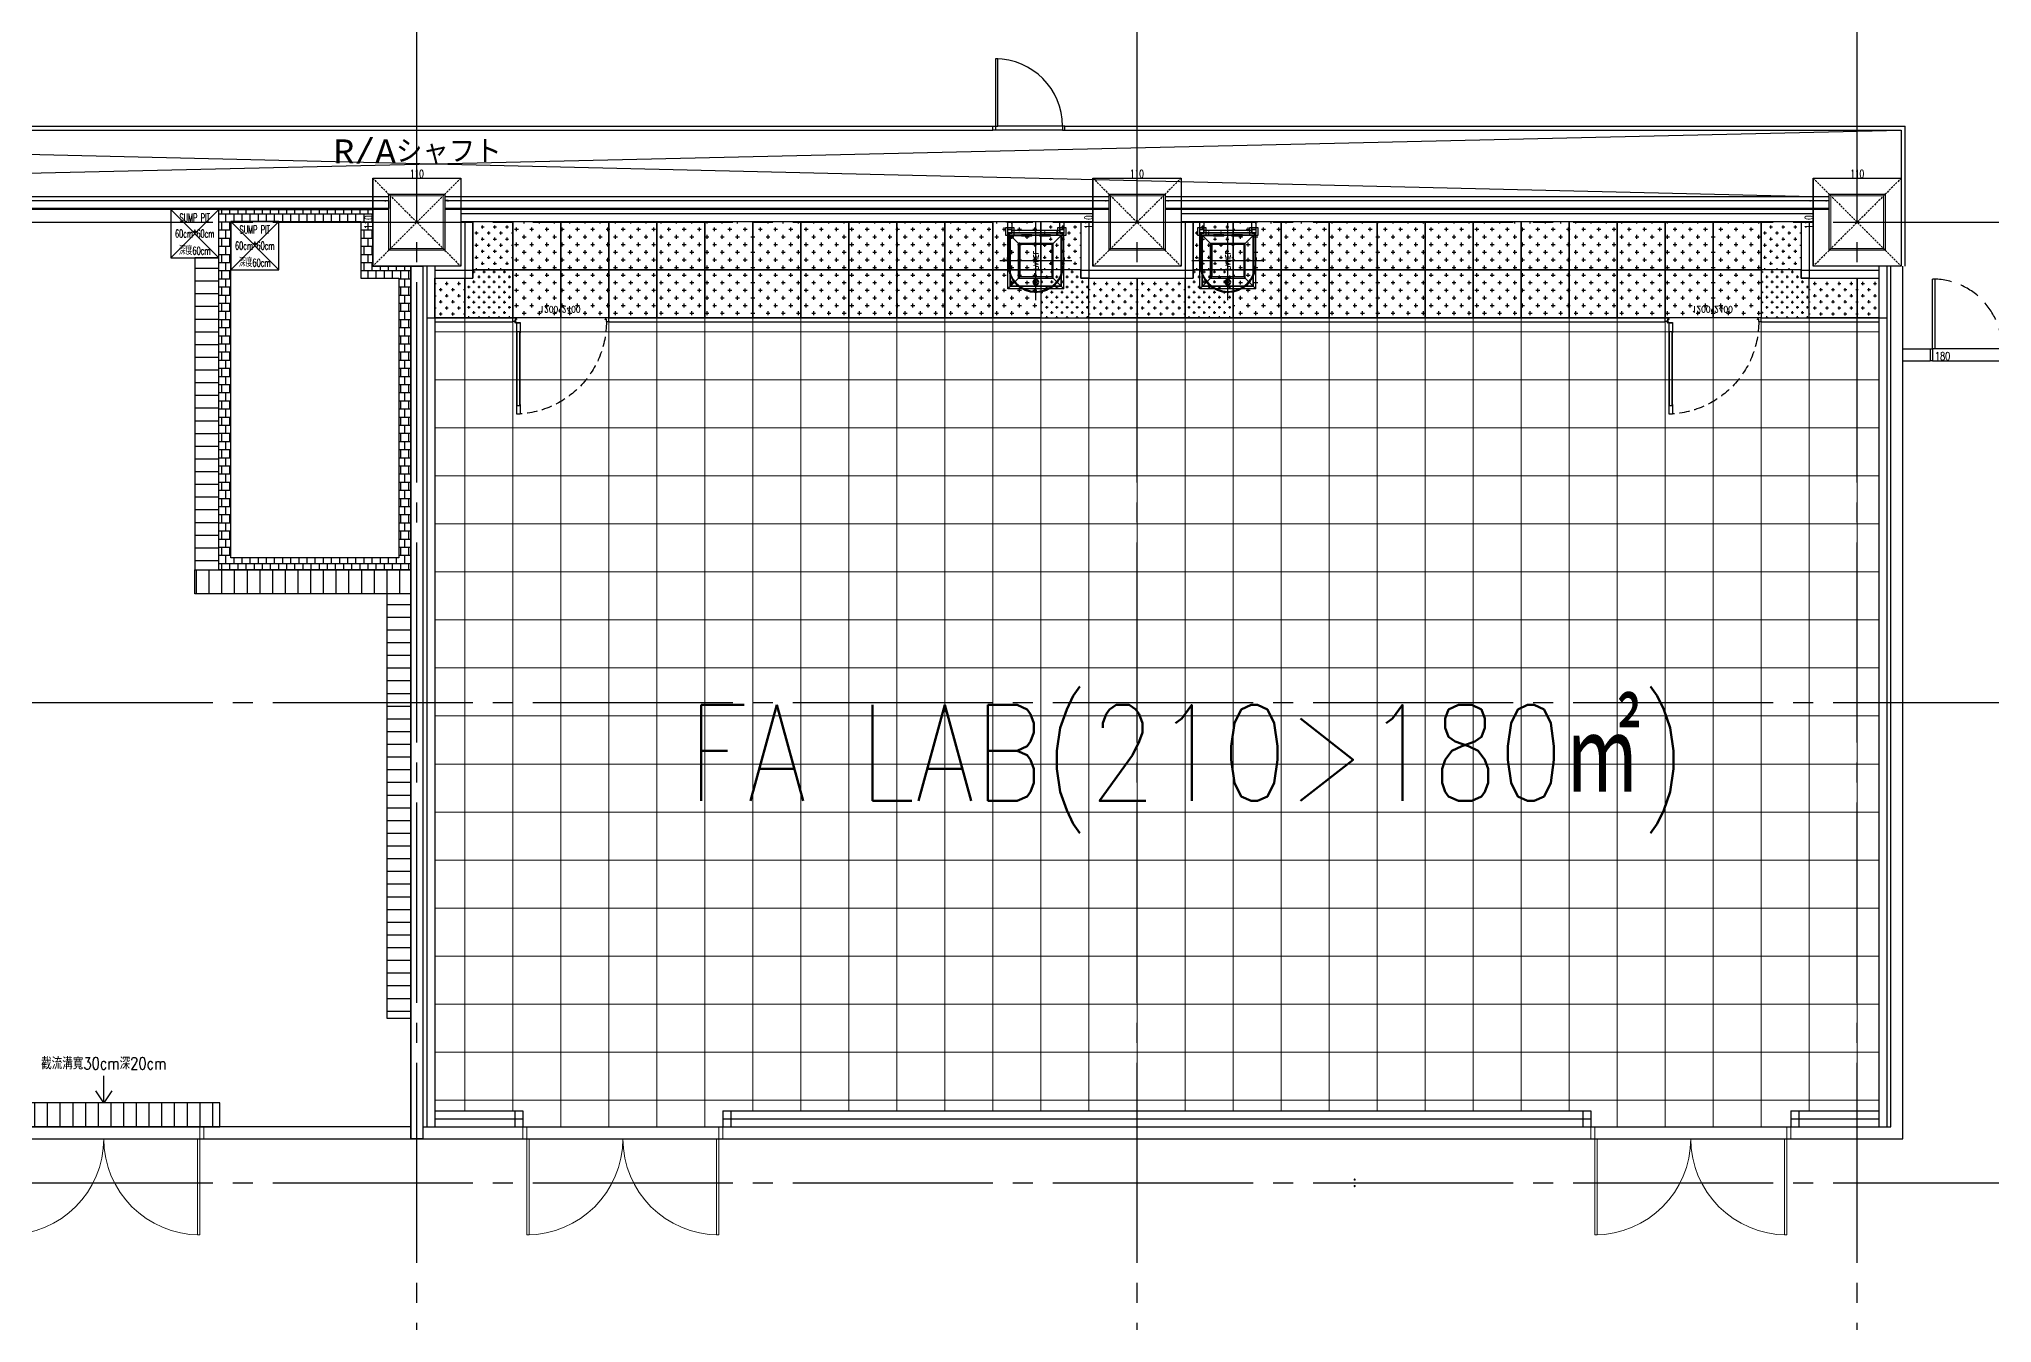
# Model space of a CAD drawing. Header units: millimetres. Extents: x -25195 to 195597, y 6477 to 112111.
# Drawn here: x 18488 to 20928, y 13775 to 15379 of the extents above; entities that cross this region are included whole.
import ezdxf
from ezdxf.enums import TextEntityAlignment as Align

# ---------------------------------------------------------------- set-up
doc = ezdxf.new("R2010")
doc.units = ezdxf.units.MM
doc.header["$LTSCALE"] = 100
for name, pattern in [('188K-SM-03-F1-L10-ARCH-PA-Y2257103$0$AP5A-SM-03-F20-ARCH-PA-Y2230801+Y2230803$0$ALL-PA-TXT-Y2221201$0$DASHED', [19.05, 12.7, -6.35]), ('188K-SM-03-F1-L10-ARCH-PA-Y2257103$0$DASHED', [19.05, 12.7, -6.35]), ('X-N-FAB-L10$0$CENTERK1', [0.983, 0.833, -0.05, 0.05, -0.05]), ('X-N-FAB-L10$0$COL-CEN-LIN', [3.25, 2.5, -0.25, 0.25, -0.25]), ('X-N-FAB-L10$0$HIDDEN', [0.375, 0.25, -0.125])]:
    doc.linetypes.add(name, pattern=pattern)
for name, color, linetype in [('0-XREF', 7, 'Continuous'), ('188K-SM-03-F1-L10-ARCH-PA-Y2257103$0$K-Door', 53, 'Continuous'), ('188K-SM-03-F1-L10-ARCH-PA-Y2257103$0$K-岩棉 2hr 5-單抗', 53, 'Continuous'), ('188K-SM-03-F1-L10-ARCH-PA-Y2257103$0$K-岩棉 2hr-非抗-5m', 53, 'Continuous'), ('188K-SM-03-F1-L10-ARCH-PA-Y2257103$0$K-爬梯', 53, 'Continuous'), ('188K-SM-03-F1-L10-ARCH-PA-Y2257103$0$K-維修門', 53, 'Continuous'), ('188K-SM-03-F1-L10-ARCH-PA-Y2257103$0$K-鋁-單抗-3m', 53, 'Continuous'), ('188K-SM-03-F1-L10-ARCH-RF-Y2257103$0$K-格柵-整', 30, 'Continuous'), ('X-N-FAB-L10$0$00-Dike', 8, 'Continuous'), ('X-N-FAB-L10$0$00-SUMP PIT', 8, 'Continuous'), ('X-N-FAB-L10$0$00-截流溝', 8, 'Continuous'), ('X-N-FAB-L10$0$00-門', 8, 'Continuous'), ('X-N-FAB-L10$0$08', 8, 'Continuous'), ('X-N-FAB-L10$0$200K新增範圍', 8, 'Continuous'), ('X-N-FAB-L10$0$A-WALL-IN', 8, 'Continuous'), ('X-N-FAB-L10$0$BEAM', 8, 'Continuous'), ('X-N-FAB-L10$0$BLOCK', 8, 'Continuous'), ('X-N-FAB-L10$0$CCL', 8, 'X-N-FAB-L10$0$COL-CEN-LIN'), ('X-N-FAB-L10$0$COL', 8, 'Continuous'), ('X-N-FAB-L10$0$COL-S', 8, 'Continuous'), ('X-N-FAB-L10$0$DOOR', 8, 'Continuous'), ('X-N-FAB-L10$0$DOORSILL', 8, 'Continuous'), ('X-N-FAB-L10$0$TXT-C', 8, 'Continuous'), ('X-N-FAB-L10$0$TXT-CODE', 8, 'Continuous'), ('X-N-FAB-L10$0$WALL-P', 8, 'Continuous')]:
    doc.layers.add(name, color=color, linetype=linetype)
for name, color, linetype, lineweight in [('188K-SM-03-F1-L10-ARCH-RF-Y2257103$0$K-RF-0.55', 191, 'Continuous', 9), ('X-N-FAB-L10$0$$Y_GADAI', 8, 'X-N-FAB-L10$0$CENTERK1', 0), ('X-N-FAB-L10$0$ARC', 8, 'Continuous', 0)]:
    doc.layers.add(name, color=color, linetype=linetype, lineweight=lineweight)
doc.styles.add('188K-SM-03-F1-L10-ARCH-PA-Y2257103$0$AP5A-SM-03-F20-ARCH-PA-Y2230801+Y2230803$0$ALL-PA-TXT-Y2221201$0$Standard', font='txt.shx', dxfattribs={"bigfont": 'chineset.shx'})
doc.styles.add('188K-SM-03-F1-L10-ARCH-PA-Y2257103$0$simplex', font='simplex.shx', dxfattribs={"width": 0.8, "bigfont": 'chineset.shx'})
doc.styles.add('X-N-FAB-L10$0$ATS', font='monotxt.shx', dxfattribs={"bigfont": 'BIGFONT.shx'})
doc.styles.add('X-N-FAB-L10$0$CHINA', font='simplex.shx', dxfattribs={"width": 0.75, "bigfont": 'chineset.shx'})
doc.styles.add('X-N-FAB-L10$0$DIM', font='simplex.shx', dxfattribs={"width": 0.67, "bigfont": 'chineset.shx'})
doc.styles.add('X-N-FAB-L10$0$STANDARD', font='SIMPLEX', dxfattribs={"bigfont": 'BIGFONT'})
doc.dimstyles.new('X-N-FAB-L10$0$JJP_005_defpoint', dxfattribs={"dimtxt": 20, "dimasz": 0.5, "dimexe": 0.5, "dimexo": 0.5, "dimgap": 0.5, "dimtad": 1, "dimdsep": 46, "dimtxsty": 'X-N-FAB-L10$0$DIM', "dimblk": 'X-N-FAB-L10$0$_None', "dimcen": 10, "dimclrd": 256, "dimclre": 256, "dimclrt": 256, "dimadec": 0, "dimazin": 0, "dimtfac": 1, "dimtix": 1, "dimtmove": 2, "dimatfit": 3, "dimldrblk": 'X-N-FAB-L10$0$_None', "dimfxl": 0.5, "dimtolj": 1, "dimtzin": 0, "dimarcsym": 0})
pattern_1 = [(0, (19631.34, 14916.687), (6.35, 6.35), [3.175, -9.525]), (90, (19632.9277, 14915.1), (-6.35, 6.35), [3.175, -9.525])]

# ---------------------------------------------------------------- blocks, each defined once
blk = doc.blocks.new('*D89')
at = {"layer": 'DefPoints', "lineweight": -2, "transparency": 16777216}
blk.add_line((0, 0), (110, 0), dxfattribs=at)
at = {"layer": 'DefPoints', "color": 0, "transparency": 16777216}
for p in [(0, 0), (110, 0), (110, 0)]:
    blk.add_point(p, dxfattribs=at)
at = {"layer": 'DefPoints', "transparency": 16777216, "insert": (55, 5.5), "char_height": 10, "attachment_point": 5, "style": 'X-N-FAB-L10$0$DIM'}
blk.add_mtext('\\A1;110', dxfattribs=at)
blk = doc.blocks.new('X-N-FAB-L10$0$_None')
blk = doc.blocks.new('*D90')
at = {"layer": 'DefPoints', "lineweight": -2, "transparency": 16777216}
blk.add_line((0, 0), (0, -110), dxfattribs=at)
at = {"layer": 'DefPoints', "color": 0, "transparency": 16777216}
for p in [(0, 0), (0, -110), (0, -110)]:
    blk.add_point(p, dxfattribs=at)
at = {"layer": 'DefPoints', "transparency": 16777216, "insert": (-5.5, -55), "char_height": 10, "attachment_point": 5, "rotation": 90, "style": 'X-N-FAB-L10$0$DIM'}
blk.add_mtext('\\A1;110', dxfattribs=at)
blk = doc.blocks.new('X-N-FAB-L10$0$A$C5b9bb6f0')
at = {"layer": 'X-N-FAB-L10$0$$Y_GADAI'}
for centre in [(22801.1, 5118), (22801.1, 5110)]:
    blk.add_circle(centre, 0.8, dxfattribs=at)
at = {"layer": 'X-N-FAB-L10$0$08'}
for p, q in [((19874.1, 6434), (22349.1, 6434)), ((19874.1, 6429), (23374.1, 6346)), ((19874.1, 6346), (23484.1, 6429)), ((19874.1, 6429), (22349.1, 6429)), ((22439.1, 6434), (23489.1, 6434)), ((22439.1, 6429), (23484.1, 6429)), ((23484.1, 6429), (23484.1, 6369)), ((23489.1, 6259), (23489.1, 6434))]:
    blk.add_line(p, q, dxfattribs=at)
for points in [[(22352.1, 6434), (22355.1, 6434), (22355.1, 6518), (22352.1, 6518)], [(22352.1, 6429), (22349.1, 6429), (22349.1, 6434), (22352.1, 6434)], [(22439.1, 6434), (22436.1, 6434), (22436.1, 6429), (22439.1, 6429)]]:
    blk.add_lwpolyline(points, close=True, dxfattribs=at)
for points in [[(22436.1, 6429), (22352.1, 6429)], [(22436.1, 6434), (22355.1, 6434)]]:
    blk.add_lwpolyline(points, dxfattribs=at)
blk.add_arc((22352.1, 6434), 84, 0, 90, dxfattribs=at)
at = {"layer": 'X-N-FAB-L10$0$ARC'}
for points in [[(21574.1, 6259), (21684.1, 6259), (21684.1, 6369), (21574.1, 6369)], [(21594.1, 6279), (21594.1, 6349), (21664.1, 6349), (21664.1, 6279)], [(21596.1, 6281), (21596.1, 6347), (21662.1, 6347), (21662.1, 6281)], [(22474.1, 6259), (22584.1, 6259), (22584.1, 6369), (22474.1, 6369)], [(22494.1, 6279), (22494.1, 6349), (22564.1, 6349), (22564.1, 6279)], [(22496.1, 6281), (22496.1, 6347), (22562.1, 6347), (22562.1, 6281)], [(23374.1, 6259), (23484.1, 6259), (23484.1, 6369), (23374.1, 6369)], [(23394.1, 6279), (23394.1, 6349), (23464.1, 6349), (23464.1, 6279)], [(23396.1, 6281), (23396.1, 6347), (23462.1, 6347), (23462.1, 6281)]]:
    blk.add_lwpolyline(points, close=True, dxfattribs=at)
for points in [[(22490.1, 6340), (22490.1, 6341), (22494.1, 6341), (22494.1, 6331), (22490.1, 6331), (22490.1, 6332)], [(22568.1, 6340), (22568.1, 6341), (22564.1, 6341), (22564.1, 6331), (22568.1, 6331), (22568.1, 6332)], [(23370.1, 6340), (23370.1, 6341), (23374.1, 6341), (23374.1, 6331), (23370.1, 6331), (23370.1, 6332)], [(23390.1, 6340), (23390.1, 6341), (23394.1, 6341), (23394.1, 6331), (23390.1, 6331), (23390.1, 6332)]]:
    blk.add_lwpolyline(points, dxfattribs=at)
at = {"layer": 'X-N-FAB-L10$0$WALL-P'}
for p, q in [((20764.1, 6346), (21594.1, 6346)), ((21664.1, 6346), (22494.1, 6346)), ((22564.1, 6346), (23394.1, 6346)), ((20764.1, 6341), (21594.1, 6341)), ((21594.1, 6331), (20764.1, 6331)), ((21594.1, 6329.8), (20764.1, 6329.8)), ((21664.1, 6341), (22494.1, 6341)), ((22494.1, 6331), (21664.1, 6331)), ((22494.1, 6329.8), (21664.1, 6329.8)), ((22564.1, 6341), (23394.1, 6341)), ((23394.1, 6331), (22564.1, 6331)), ((23394.1, 6329.8), (22564.1, 6329.8))]:
    blk.add_line(p, q, dxfattribs=at)
for points in [[(21590.1, 6340), (21590.1, 6341), (21594.1, 6341), (21594.1, 6331), (21590.1, 6331), (21590.1, 6332)], [(21668.1, 6340), (21668.1, 6341), (21664.1, 6341), (21664.1, 6331), (21668.1, 6331), (21668.1, 6332)]]:
    blk.add_lwpolyline(points, dxfattribs=at)
at = {"layer": 'X-N-FAB-L10$0$ARC', "style": 'X-N-FAB-L10$0$ATS'}
blk.add_text('R/Aシャフト', height=30, dxfattribs=at).set_placement((21630.1, 6402.4), align=Align.MIDDLE_CENTER)
blk = doc.blocks.new('X-N-FAB-L10$0$A$C6F2944B3')
at = {"layer": 'X-N-FAB-L10$0$DOOR', "linetype": 'Continuous'}
for p, q in [((-177, 15), (-177, 102)), ((-174, 102), (-174, 15)), ((-6, 102), (-6, 15)), ((-3, 15), (-3, 102)), ((-180, 15), (-177, 15)), ((-180, 15), (-180, 0)), ((-177, 0), (-180, 0)), ((-177, 15), (-177, 0)), ((-174, 15), (-177, 15)), ((-6, 15), (-3, 15)), ((0, 15), (-3, 15)), ((-3, 15), (-3, 0)), ((-3, 0), (0, 0)), ((0, 15), (0, 0))]:
    blk.add_line(p, q, dxfattribs=at)
at = {"layer": 'X-N-FAB-L10$0$DOOR', "linetype": 'X-N-FAB-L10$0$HIDDEN'}
for centre, start, end in [((-177, 15), 0, 90), ((-3, 15), 90, 180)]:
    blk.add_arc(centre, 87, start, end, dxfattribs=at)
at = {"layer": 'X-N-FAB-L10$0$DOORSILL', "linetype": 'Continuous'}
for p, q in [((-3, 15), (-177, 15)), ((-177, 0), (-3, 0))]:
    blk.add_line(p, q, dxfattribs=at)
at = {"layer": 'DefPoints', "style": 'X-N-FAB-L10$0$CHINA', "width": 0.75}
blk.add_text('180', height=10, dxfattribs=at).set_placement((-174, 0.7))
blk = doc.blocks.new('X-N-FAB-L10$0$SUMP PIT')
at = {"layer": 'X-N-FAB-L10$0$08'}
for p, q in [((-30, 30), (30, -30)), ((-30, -30), (30, 30))]:
    blk.add_line(p, q, dxfattribs=at)
blk.add_lwpolyline([(-30, -30), (30, -30), (30, 30), (-30, 30)], close=True, dxfattribs=at)
at = {"layer": 'X-N-FAB-L10$0$TXT-C', "style": 'X-N-FAB-L10$0$STANDARD', "width": 0.6}
for s, p in [('SUMP PIT', (0, 20)), ('60cm*60cm', (0, 0)), ('深度60cm', (0, -20))]:
    blk.add_text(s, height=10, dxfattribs=at).set_placement(p, align=Align.MIDDLE)
blk = doc.blocks.new('X-N-FAB-L10$0$A$C1988aaf9')
at = {"layer": 'X-N-FAB-L10$0$00-Dike'}
h = blk.add_hatch(dxfattribs=at)
h.set_pattern_fill('AR-B88', color=256, scale=0.05, angle=180)
h.set_pattern_definition([(180, (-3300.801, -11550), (-1e-15, -10.16), []), (270, (-3300.8013, -11550), (5.08, -10.16), [10.16, -10.16])])
h.paths.add_polyline_path([(15052.5, 3165.7), (15052.5, 3615.7), (15245, 3615.7), (15245, 3545), (15292.5, 3545), (15292.5, 3165.7)])
h.paths.add_polyline_path([(15067.5, 3180.7), (15067.5, 3600.7), (15230, 3600.7), (15230, 3530), (15277.5, 3530), (15277.5, 3180.7)], flags=16)
at = {"layer": 'X-N-FAB-L10$0$00-截流溝'}
h = blk.add_hatch(dxfattribs=at)
h.set_pattern_fill('ANSI31', color=256, scale=5, angle=-45)
h.set_pattern_definition([(360, (2197.5, 16727.673), (6e-15, 15.875), [])])
h.paths.add_polyline_path([(15022.5, 3555.7), (15022.5, 3165.7), (15052.5, 3165.7), (15052.5, 3555.7)])
h = blk.add_hatch(dxfattribs=at)
h.set_pattern_fill('ANSI31', color=256, scale=5, angle=45)
h.set_pattern_definition([(90, (-270, -9689.25), (-15.875, 3e-15), [])])
h.paths.add_polyline_path([(15292.5, 3135.7), (15022.5, 3135.7), (15022.5, 3165.7), (15292.5, 3165.7)])
h = blk.add_hatch(dxfattribs=at)
h.set_pattern_fill('ANSI31', color=256, scale=5, angle=-45)
h.set_pattern_definition([(360, (2437.5, 16307.673), (6e-15, 15.875), [])])
h.paths.add_polyline_path([(15262.5, 3135.7), (15262.5, 2605.8), (15292.5, 2605.8), (15292.5, 3135.7)])
h = blk.add_hatch(dxfattribs=at)
h.set_pattern_fill('ANSI31', color=256, scale=5, angle=45)
h.set_pattern_definition([(90, (131.25, -10355), (-15.875, 3e-15), [])])
h.paths.add_polyline_path([(14763.7, 2470), (15053.8, 2470), (15053.8, 2500), (14763.7, 2500)])
at = {"layer": 'X-N-FAB-L10$0$00-Dike'}
for points in [[(15052.5, 3165.7), (15052.5, 3615.7), (15245, 3615.7), (15245, 3545), (15292.5, 3545), (15292.5, 3165.7)], [(15067.5, 3180.7), (15067.5, 3600.7), (15230, 3600.7), (15230, 3530), (15277.5, 3530), (15277.5, 3180.7)]]:
    blk.add_lwpolyline(points, close=True, dxfattribs=at)
at = {"layer": 'X-N-FAB-L10$0$00-截流溝'}
for points in [[(15022.5, 3555.7), (15022.5, 3165.7), (15052.5, 3165.7), (15052.5, 3555.7)], [(15292.5, 3135.7), (15022.5, 3135.7), (15022.5, 3165.7), (15292.5, 3165.7)], [(15262.5, 3135.7), (15262.5, 2605.8), (15292.5, 2605.8), (15292.5, 3135.7)], [(14763.7, 2470), (15053.8, 2470), (15053.8, 2500), (14763.7, 2500)]]:
    blk.add_lwpolyline(points, close=True, dxfattribs=at)
for points in [[(14918.8, 2515), (14908.8, 2500), (14898.8, 2515)], [(14908.8, 2500), (14908.8, 2533.8)]]:
    blk.add_lwpolyline(points, dxfattribs=at)
at = {"layer": 'X-N-FAB-L10$0$00-門', "lineweight": 0}
for p, q in [((15033.8, 2470), (15028.8, 2470)), ((15028.8, 2470), (15028.8, 2455)), ((15033.8, 2455), (15033.8, 2470)), ((15025.8, 2455), (15025.8, 2335)), ((15028.8, 2455), (15025.8, 2455)), ((15028.8, 2335), (15028.8, 2455)), ((15028.8, 2455), (15033.8, 2455)), ((15025.8, 2335), (15028.8, 2335))]:
    blk.add_line(p, q, dxfattribs=at)
for centre, start, end in [((14788.8, 2455), 270, 0), ((15028.8, 2455), 180, 270)]:
    blk.add_arc(centre, 120, start, end, dxfattribs=at)
at = {"layer": 'X-N-FAB-L10$0$A-WALL-IN'}
for points in [[(15292.5, 3545), (15307.5, 3545), (15307.5, 2455), (15292.5, 2455)], [(14525, 2455), (15292.5, 2455), (15292.5, 2470), (14525, 2470)]]:
    blk.add_lwpolyline(points, close=True, dxfattribs=at)
at = {"layer": 'X-N-FAB-L10$0$00-SUMP PIT'}
for p in [(15022.5, 3585.7), (15097.5, 3570.7)]:
    blk.add_blockref('X-N-FAB-L10$0$SUMP PIT', p, dxfattribs=at)
at = {"layer": 'X-N-FAB-L10$0$00-截流溝', "style": 'X-N-FAB-L10$0$STANDARD', "width": 0.8}
blk.add_text('截流溝寬30cm深20cm', height=15, dxfattribs=at).set_placement((14908.8, 2550), align=Align.MIDDLE)
blk = doc.blocks.new('X-N-FAB-L10$0$A$C969652c4')
at = {"layer": 'X-N-FAB-L10$0$200K新增範圍'}
blk.add_blockref('X-N-FAB-L10$0$A$C1988aaf9', (1755, 175), dxfattribs=at)
blk = doc.blocks.new('X-N-FAB-L10$0$A$Cf42b12f3')
at = {"layer": 'X-N-FAB-L10$0$DOOR', "lineweight": 0}
for p, q in [((0, 120), (0, 135)), ((0, 135), (5, 135)), ((5, 135), (5, 120)), ((250, 135), (245, 135)), ((245, 135), (245, 120)), ((250, 120), (250, 135)), ((5, 120), (0, 120)), ((5, 0), (5, 120)), ((5, 120), (8, 120)), ((8, 120), (8, 0)), ((242, 120), (242, 0)), ((245, 120), (242, 120)), ((245, 0), (245, 120)), ((245, 120), (250, 120)), ((8, 0), (5, 0)), ((242, 0), (245, 0))]:
    blk.add_line(p, q, dxfattribs=at)
for centre, start, end in [((5, 120), 270, 0), ((245, 120), 180, 270)]:
    blk.add_arc(centre, 120, start, end, dxfattribs=at)
blk = doc.blocks.new('188K-SM-03-F1-L10-ARCH-PA-Y2257103$0$單開庫板門-1200x2400)圓型拉環鎖+輔助鎖)')
at = {"ltscale": 0.1}
for p, q in [((26008.6, -11403.6), (26004.5, -11403.6)), ((26004.5, -11403.6), (26004.5, -11414.1)), ((26004.5, -11414.1), (26004.5, -11415.3)), ((26004.5, -11414.1), (26008.6, -11414.1)), ((26004.5, -11415.4), (26004.6, -11415.5)), ((26008.6, -11414), (26004.6, -11414)), ((26004.6, -11414.3), (26004.6, -11414.2)), ((26004.6, -11415.3), (26004.6, -11414.5)), ((26004.7, -11414.1), (26006.5, -11414.1)), ((26005.1, -11414.4), (26004.7, -11414.4)), ((26004.7, -11414.5), (26005.1, -11414.5)), ((26004.7, -11414.5), (26004.7, -11506)), ((26004.7, -11506), (26004.7, -11414.5)), ((26004.7, -11414.5), (26004.7, -11414.5)), ((26004.7, -11415.4), (26004.7, -11415.3)), ((26005.2, -11414.4), (26005.2, -11414.4)), ((26006.5, -11414.1), (26006.6, -11414.1)), ((26006.6, -11414.1), (26006.6, -11414.1)), ((26006.6, -11414.1), (26008.4, -11414.1)), ((26008.4, -11414.4), (26008, -11414.4)), ((26008, -11414.4), (26008, -11414.4)), ((26008, -11414.5), (26008.4, -11414.5)), ((26008.4, -11506), (26008.4, -11414.5)), ((26008.4, -11414.5), (26008.4, -11414.5)), ((26008.4, -11414.5), (26008.4, -11506)), ((26008.4, -11415.3), (26008.4, -11415.4)), ((26008.5, -11414.2), (26008.5, -11414.3)), ((26008.5, -11414.5), (26008.5, -11415.3)), ((26008.5, -11415.5), (26008.6, -11415.4)), ((26008.6, -11414.1), (26008.6, -11403.6)), ((26008.6, -11415.3), (26008.6, -11414.1)), ((26002.9, -11518.5), (26002.6, -11518.5)), ((26002.6, -11518.5), (26002.6, -11521)), ((26002.9, -11521), (26002.9, -11518.5)), ((26008.3, -11517.5), (26003.6, -11517.5)), ((26003.6, -11517.5), (26003.6, -11517.7)), ((26003.6, -11517.7), (26008.3, -11517.7)), ((26008.6, -11506.4), (26004.5, -11506.4)), ((26004.5, -11506.4), (26004.5, -11518)), ((26004.5, -11518), (26008.6, -11518)), ((26004.7, -11506), (26004.7, -11506)), ((26008.3, -11517.7), (26008.3, -11517.5)), ((26008.4, -11506), (26008.4, -11506)), ((26008.6, -11518), (26008.6, -11506.4)), ((25999.5, -11519.7), (25999.5, -11523.2)), ((26002.5, -11519.1), (26000, -11519.1)), ((26000, -11523.7), (26002.4, -11523.7)), ((26002.4, -11523.7), (26004.1, -11522.6)), ((26002.6, -11521.9), (26002.6, -11519.3)), ((26002.6, -11521), (26002.9, -11521)), ((26003.4, -11521.9), (26002.6, -11521.9)), ((26003.3, -11522.2), (26003.3, -11522)), ((26003.3, -11522), (26003.4, -11522)), ((26004, -11522.2), (26003.3, -11522.2)), ((26004.1, -11521.9), (26003.9, -11521.9)), ((26003.9, -11522), (26004, -11522)), ((26004, -11522), (26004, -11522.2)), ((26004.2, -11522.4), (26004.2, -11521.9)), ((26114.8, -11521.9), (26115.1, -11521.9)), ((26114.8, -11522.4), (26114.8, -11521.9)), ((26114.9, -11522), (26114.9, -11522.2)), ((26115.1, -11522), (26114.9, -11522)), ((26114.9, -11522.2), (26115.7, -11522.2)), ((26116.6, -11523.7), (26114.9, -11522.6)), ((26115.5, -11521.9), (26116.3, -11521.9)), ((26115.7, -11522), (26115.5, -11522)), ((26115.7, -11522.2), (26115.7, -11522)), ((26116.3, -11521.9), (26116.3, -11519.3)), ((26116.5, -11519.1), (26119, -11519.1)), ((26119, -11523.7), (26116.6, -11523.7)), ((26119.5, -11519.7), (26119.5, -11523.2))]:
    blk.add_line(p, q, dxfattribs=at)
blk.add_lwpolyline([(26006.6, -11506.4), (26006.5, -11506.3), (26004.7, -11506.3, -0.414214), (26004.6, -11506.3), (26004.6, -11506.1, -0.414214), (26004.7, -11506.1), (26005.1, -11506.1, 0.414214), (26005.2, -11506.1), (26005.2, -11506, 0.414214), (26005.1, -11506), (26004.7, -11506, -0.414214), (26004.6, -11506), (26004.6, -11505.2, -0.414214), (26004.7, -11505.2), (26004.7, -11505.2, 0.414214), (26004.7, -11505.2), (26004.7, -11505, 0.72636), (26004.6, -11505), (26004.5, -11505.1, 0.158507), (26004.5, -11505.2), (26004.5, -11506.4, 0.414214), (26004.6, -11506.5), (26008.6, -11506.5, 0.414214), (26008.6, -11506.4), (26008.6, -11505.2, 0.158507), (26008.6, -11505.1), (26008.5, -11505, 0.72636), (26008.4, -11505), (26008.4, -11505.2, 0.414214), (26008.5, -11505.2, -0.414214), (26008.5, -11505.2), (26008.5, -11506, -0.414214), (26008.4, -11506), (26008, -11506, 0.414214), (26008, -11506), (26008, -11506.1, 0.414214), (26008, -11506.1), (26008.4, -11506.1, -0.414214), (26008.5, -11506.1), (26008.5, -11506.3, -0.414214), (26008.4, -11506.3), (26006.6, -11506.3)], format="xyb", close=True, dxfattribs=at)
for points in [[(25999.5, -11518.9), (25999.5, -11523.9)], [(26119.5, -11518.9), (26119.5, -11523.9)]]:
    blk.add_lwpolyline(points)
for centre, radius, start, end in [((26004.6, -11414.1), 0.0313, 90, 180), ((26004.6, -11415.3), 0.0313, 180, 216.0274), ((26004.7, -11414.2), 0.0313, 90, 180), ((26004.7, -11414.3), 0.0313, 180, 270), ((26004.7, -11414.5), 0.0313, 90, 180), ((26004.7, -11415.3), 0.0209, 180, 270), ((26004.7, -11415.4), 0.0313, 216.0274, 360), ((26004.7, -11415.3), 0.0209, 360, 90), ((26005.1, -11414.4), 0.0313, 270, 0), ((26005.1, -11414.4), 0.0313, 0, 90), ((26008, -11414.4), 0.0313, 90, 180), ((26008, -11414.4), 0.0313, 180, 270), ((26008.4, -11414.2), 0.0313, 360, 90), ((26008.4, -11414.3), 0.0313, 270, 0), ((26008.4, -11414.5), 0.0313, 0, 90), ((26008.5, -11415.3), 0.0209, 90, 180), ((26008.5, -11415.4), 0.0313, 180, 323.9726), ((26008.5, -11415.3), 0.0209, 270, 360), ((26008.6, -11414.1), 0.0313, 360, 90), ((26008.6, -11415.3), 0.0313, 323.9726, 360)]:
    blk.add_arc(centre, radius, start, end, dxfattribs=at)
at = {"linetype": '188K-SM-03-F1-L10-ARCH-PA-Y2257103$0$AP5A-SM-03-F20-ARCH-PA-Y2230801+Y2230803$0$ALL-PA-TXT-Y2221201$0$DASHED', "ltscale": 0.01}
blk.add_arc((26001.1, -11518.7), 115.3, 359.8531, 85.8135, dxfattribs=at)
at = {"ltscale": 0.1, "extrusion": (0, 0, -1)}
blk.add_ellipse((26003.1, -11517.9), major_axis=(-0.516, 0.516), ratio=1, start_param=5.497787, end_param=11.780972, dxfattribs=at)
at = {"ltscale": 0.1}
for centre, major_axis, start_param, end_param in [((26000, -11519.7), (0.369, -0.369), 2.356194, 3.926991), ((26000, -11523.2), (-0.369, -0.369), 5.497787, 7.068583), ((26002.5, -11519.3), (0.111, -0.111), 7.068583, 8.63938), ((26003.4, -11521.9), (-0.0369, -0.0369), 0.785398, 3.926991), ((26003.9, -11521.9), (-0.0369, -0.0369), 3.926991, 7.068583), ((26004.1, -11521.9), (0.0369, -0.0369), 7.068583, 8.63938), ((26003.9, -11522.4), (0.221, -0.221), 6.162283, 7.068583), ((26114.8, -11521.9), (-0.0369, -0.0369), -2.356194, -0.785398), ((26115.1, -11522.4), (-0.221, -0.221), -0.785398, 0.120903), ((26115.1, -11521.9), (0.0369, -0.0369), -0.785398, 2.356194), ((26115.5, -11521.9), (0.0369, -0.0369), 2.356194, 5.497787), ((26116.5, -11519.3), (-0.111, -0.111), -2.356194, -0.785398), ((26119, -11519.7), (-0.369, -0.369), 2.356194, 3.926991), ((26119, -11523.2), (0.369, -0.369), -0.785398, 0.785398)]:
    blk.add_ellipse(centre, major_axis=major_axis, ratio=1, start_param=start_param, end_param=end_param, dxfattribs=at)
at = {"color": 8, "ltscale": 0.1, "style": '188K-SM-03-F1-L10-ARCH-PA-Y2257103$0$AP5A-SM-03-F20-ARCH-PA-Y2230801+Y2230803$0$ALL-PA-TXT-Y2221201$0$Standard', "width": 0.85}
blk.add_text('1200*2400', height=8, dxfattribs=at).set_placement((26058.4, -11534.4), align=Align.MIDDLE_CENTER)
blk = doc.blocks.new('188K-SM-03-F1-L10-ARCH-PA-Y2257103$0$護籠爬梯-4.6')
for points in [[(-375, 106), (-275, 106), (-275, 100), (-375, 100)], [(-375, 31), (-275, 31), (-275, -69), (-375, -69)], [(-350, 100), (-300, 100), (-300, 6), (-350, 6)], [(-350, 6), (-300, 6), (-300, -44), (-350, -44)], [(-300, 0), (300, 0), (300, -38), (-300, -38)], [(275, 106), (375, 106), (375, 100), (275, 100)], [(275, 31), (375, 31), (375, -69), (275, -69)], [(300, 100), (350, 100), (350, 6), (300, 6)], [(300, 6), (350, 6), (350, -44), (300, -44)], [(-354, -342), (-350, -342), (-350, -372), (-354, -372)], [(350, -342), (354, -342), (354, -372), (350, -372)], [(-261, -659), (-264, -662), (-283, -639), (-280, -637)], [(261, -659), (264, -662), (283, -639), (280, -637)], [(15, -776), (15, -780), (-15, -780), (-15, -776)]]:
    blk.add_lwpolyline(points, close=True)
at = {"linetype": '188K-SM-03-F1-L10-ARCH-PA-Y2257103$0$DASHED', "ltscale": 0.005}
for points in [[(0, -876), (0, 106)], [(450, -382), (-450, -382)]]:
    blk.add_lwpolyline(points, dxfattribs=at)
for points in [[(-350, -44), (-350, -426, 1), (350, -426), (350, -44)], [(-340, -44), (-340, -426, 1), (340, -426), (340, -44)]]:
    blk.add_lwpolyline(points, format="xyb")
blk = doc.blocks.new('188K-SM-03-F1-L10-ARCH-PA-Y2257103$0$XL10-ARCH-PA-L180507$0$CE-維修口')
for p, q in [((70, 70), (0, 70)), ((0, 67), (0, 70)), ((3, 67), (0, 70)), ((0, 70), (0, 0)), ((67, 67), (3, 67)), ((3, 67), (3, 3)), ((66.6, 66.5), (3.4, 66.5)), ((3.4, 66.5), (3.4, 3.4)), ((13.4, 56.5), (3.4, 66.5)), ((13.4, 56.5), (56.6, 56.5)), ((13.4, 56.5), (13.4, 13.4)), ((14.8, 55.1), (13.4, 56.5)), ((55.3, 55.2), (14.7, 55.2)), ((14.7, 55.2), (14.7, 14.7)), ((55.1, 55.1), (14.8, 55.1)), ((14.8, 14.8), (14.8, 55.1)), ((34.8, 64.3), (34.8, 64.4)), ((34.8, 63.9), (34.8, 64.1)), ((34.8, 59.2), (34.8, 59.4)), ((34.8, 58.9), (34.8, 59)), ((35.2, 64.3), (35.2, 64.4)), ((35.2, 63.9), (35.2, 64.1)), ((35.2, 59.2), (35.2, 59.4)), ((35.2, 58.9), (35.2, 59)), ((55.1, 55.1), (56.6, 56.5)), ((55.1, 14.8), (55.1, 55.1)), ((55.3, 55.2), (55.3, 14.7)), ((56.6, 56.5), (66.6, 66.5)), ((56.6, 56.5), (56.6, 13.4)), ((66.6, 66.5), (66.6, 3.4)), ((67, 67), (70, 70)), ((67, 67), (67, 3)), ((70, 70), (70, 0)), ((0, 3), (0, 0)), ((3, 3), (0, 0)), ((70, 0), (0, 0)), ((16.9, 3), (3, 3)), ((13.4, 13.4), (3.4, 3.4)), ((16.9, 3.4), (3.4, 3.4)), ((3.4, 3.4), (16.9, 3.4)), ((14.8, 14.8), (13.4, 13.4)), ((56.6, 13.4), (13.4, 13.4)), ((55.3, 14.7), (14.7, 14.7)), ((55.1, 14.8), (14.8, 14.8)), ((16.9, 4.2), (16.9, 2.4)), ((30, 4.2), (16.9, 4.2)), ((30, 2.4), (16.9, 2.4)), ((17.1, 4.2), (17.1, 2.4)), ((23.3, 4.2), (23.3, 2.4)), ((23.5, 4.2), (23.5, 2.4)), ((29.8, 4.2), (29.8, 2.4)), ((30, 4.2), (30, 2.4)), ((40, 3.4), (30, 3.4)), ((40, 3), (30, 3)), ((40, 4.2), (40, 2.4)), ((53.1, 4.2), (40, 4.2)), ((53.1, 2.4), (40, 2.4)), ((40.2, 4.2), (40.2, 2.4)), ((46.5, 4.2), (46.5, 2.4)), ((46.7, 4.2), (46.7, 2.4)), ((52.9, 4.2), (52.9, 2.4)), ((53.1, 4.2), (53.1, 2.4)), ((66.6, 3.4), (53.1, 3.4)), ((67, 3), (53.1, 3)), ((55.1, 14.8), (56.6, 13.4)), ((56.6, 13.4), (66.6, 3.4)), ((67, 3), (70, 0))]:
    blk.add_line(p, q)
blk.add_lwpolyline([(35.5, 59.1, -1.197549), (35.5, 64.3), (35.5, 64.1, 1.215744), (35.5, 59.3)], format="xyb", close=True)
blk.add_lwpolyline([(35.5, 59.4), (34.5, 59.4), (34.1, 61.7), (34.5, 63.9), (35.5, 63.9), (35.9, 61.7)], close=True)
for radius in [3.65, 2.75]:
    blk.add_circle((35, 61.7), radius)
at = {"style": '188K-SM-03-F1-L10-ARCH-PA-Y2257103$0$simplex', "width": 0.8}
blk.add_text('PANEL', height=6.4, rotation=270, dxfattribs=at).set_placement((31.9, 34.6), align=Align.CENTER)
blk = doc.blocks.new('188K-SM-03-F1-L10-ARCH-PA-Y2257103')
at = {"layer": '188K-SM-03-F1-L10-ARCH-PA-Y2257103$0$K-岩棉 2hr 5-單抗'}
for p, q in [((18972.5, 15030.7), (18972.5, 14020)), ((18972.5, 15030.7), (18982.5, 15030.7)), ((18982.5, 15030.7), (18982.5, 14020)), ((20787, 15030.7), (20787, 14020)), ((20787, 15030.7), (20797, 15030.7)), ((20797, 15030.7), (20797, 14020)), ((18982.5, 14040), (19092.5, 14040)), ((19082.5, 14040), (19082.5, 14020)), ((19092.5, 14040), (19092.5, 14020)), ((19342.5, 14040), (19342.5, 14020)), ((19342.5, 14040), (20427, 14040)), ((19352.5, 14040), (19352.5, 14020)), ((20417, 14040), (20417, 14020)), ((20427, 14040), (20427, 14020)), ((20677, 14040), (20677, 14020)), ((20677, 14040), (20787, 14040)), ((20687, 14040), (20687, 14020)), ((18982.5, 14030), (19092.5, 14030)), ((19342.5, 14030), (20427, 14030)), ((20677, 14030), (20787, 14030))]:
    blk.add_line(p, q, dxfattribs=at)
at = {"layer": '188K-SM-03-F1-L10-ARCH-PA-Y2257103$0$K-岩棉 2hr-非抗-5m'}
for p, q in [((19015, 15160.7), (19805, 15160.7)), ((19915, 15160.7), (20705, 15160.7)), ((19015, 15150.7), (19805, 15150.7)), ((19020, 15150.7), (19020, 15080)), ((19030, 15150.7), (19030, 15080)), ((19790, 15150.7), (19790, 15080)), ((19800, 15150.7), (19800, 15080)), ((19915, 15150.7), (20705, 15150.7)), ((19920, 15150.7), (19920, 15080)), ((19930, 15150.7), (19930, 15080)), ((20690, 15150.7), (20690, 15080)), ((20700, 15150.7), (20700, 15080)), ((18972.5, 15095), (18972.5, 15030.7)), ((18982.5, 15095), (18982.5, 15030.7)), ((18982.5, 15090), (19030, 15090)), ((19790, 15090), (19930, 15090)), ((20690, 15090), (20787, 15090)), ((20787, 15095), (20787, 15030.7)), ((20797, 15095), (20797, 15030.7)), ((18982.5, 15080), (19030, 15080)), ((19790, 15080), (19930, 15080)), ((20690, 15080), (20787, 15080))]:
    blk.add_line(p, q, dxfattribs=at)
at = {"layer": '188K-SM-03-F1-L10-ARCH-PA-Y2257103$0$K-鋁-單抗-3m'}
for p, q in [((18982.5, 15030.7), (19080, 15030.7)), ((18982.5, 15025.7), (19080, 15025.7)), ((19200, 15030.7), (20520, 15030.7)), ((19200, 15025.7), (20520, 15025.7)), ((20639.5, 15030.7), (20787, 15030.7)), ((20639.5, 15025.7), (20787, 15025.7))]:
    blk.add_line(p, q, dxfattribs=at)
at = {"layer": '188K-SM-03-F1-L10-ARCH-PA-Y2257103$0$K-Door', "xscale": -1, "rotation": 180}
for p in [(-6919.5, 3506.8), (-5479.5, 3506.8)]:
    blk.add_blockref('188K-SM-03-F1-L10-ARCH-PA-Y2257103$0$單開庫板門-1200x2400)圓型拉環鎖+輔助鎖)', p, dxfattribs=at)
at = {"layer": '188K-SM-03-F1-L10-ARCH-PA-Y2257103$0$K-爬梯', "xscale": 0.1, "yscale": 0.1, "zscale": 0.1}
for p in [(19733.6, 15140.1), (19973.6, 15140.1)]:
    blk.add_blockref('188K-SM-03-F1-L10-ARCH-PA-Y2257103$0$護籠爬梯-4.6', p, dxfattribs=at)
at = {"layer": '188K-SM-03-F1-L10-ARCH-PA-Y2257103$0$K-維修門', "xscale": -1, "rotation": 180}
for p in [(19698.6, 15136.8), (19938.6, 15136.8)]:
    blk.add_blockref('188K-SM-03-F1-L10-ARCH-PA-Y2257103$0$XL10-ARCH-PA-L180507$0$CE-維修口', p, dxfattribs=at)
blk = doc.blocks.new('188K-SM-03-F1-L10-ARCH-RF-Y2257103$0$格柵-60x60')
h = blk.add_hatch()
h.set_pattern_fill('CROSS', color=256, scale=1.5)
h.set_pattern_definition([(0, (-67309.572, -18158.226), (9.525, 9.525), [4.7625, -14.2875]), (90, (-67307.191, -18160.607), (-9.525, 9.525), [4.7625, -14.2875])])
h.paths.add_polyline_path([(0, 60), (60, 60), (60, 0), (0, 0)])
blk.add_lwpolyline([(0, 60), (60, 60), (60, 0), (0, 0)], close=True)
blk = doc.blocks.new('188K-SM-03-F1-L10-ARCH-RF-Y2257103')
at = {"layer": '188K-SM-03-F1-L10-ARCH-RF-Y2257103$0$K-格柵-整'}
h = blk.add_hatch(dxfattribs=at)
h.set_pattern_fill('CROSS', color=256, scale=1.2)
h.set_pattern_definition([(0, (1080, 155.647), (7.62, 7.62), [3.81, -11.43]), (90, (1081.905, 153.742), (-7.62, 7.62), [3.81, -11.43])])
h.paths.add_polyline_path([(19080, 15090.7), (19030, 15090.7), (19030, 15150.7), (19080, 15150.7)])
h = blk.add_hatch(dxfattribs=at)
h.set_pattern_fill('CROSS', color=256, scale=1.2)
h.set_pattern_definition([(0, (1790, 155.647), (7.62, 7.62), [3.81, -11.43]), (90, (1791.905, 153.742), (-7.62, 7.62), [3.81, -11.43])])
h.paths.add_polyline_path([(19790, 15090.7), (19740, 15090.7), (19740, 15150.7), (19790, 15150.7)])
h = blk.add_hatch(dxfattribs=at)
h.set_pattern_fill('CROSS', color=256, scale=1.2)
h.set_pattern_definition([(0, (1980, 155.647), (7.62, 7.62), [3.81, -11.43]), (90, (1981.905, 153.742), (-7.62, 7.62), [3.81, -11.43])])
h.paths.add_polyline_path([(19980, 15090.7), (19930, 15090.7), (19930, 15150.7), (19980, 15150.7)])
h = blk.add_hatch(dxfattribs=at)
h.set_pattern_fill('CROSS', color=256, scale=1.2)
h.set_pattern_definition([(0, (2690, 155.647), (7.62, 7.62), [3.81, -11.43]), (90, (2691.905, 153.742), (-7.62, 7.62), [3.81, -11.43])])
h.paths.add_polyline_path([(20690, 15090.7), (20640, 15090.7), (20640, 15150.7), (20690, 15150.7)])
h = blk.add_hatch(dxfattribs=at)
h.set_pattern_fill('CROSS', color=256)
h.set_pattern_definition([(0, (18731.34, 14916.687), (6.35, 6.35), [3.175, -9.525]), (90, (18732.9277, 14915.1), (-6.35, 6.35), [3.175, -9.525])])
h.paths.add_polyline_path([(19020, 15080), (19030, 15080), (19030, 15090.7), (19080, 15090.7), (19080, 15030.7), (19020, 15030.7)])
h = blk.add_hatch(dxfattribs=at)
h.set_pattern_fill('CROSS', color=256)
h.set_pattern_definition(pattern_1)
h.paths.add_polyline_path([(19800, 15080), (19790, 15080), (19790, 15090.7), (19740, 15090.7), (19740, 15030.7), (19800, 15030.7)])
h = blk.add_hatch(dxfattribs=at)
h.set_pattern_fill('CROSS', color=256)
h.set_pattern_definition(pattern_1)
h.paths.add_polyline_path([(19920, 15080), (19930, 15080), (19930, 15090.7), (19980, 15090.7), (19980, 15030.7), (19920, 15030.7)])
h = blk.add_hatch(dxfattribs=at)
h.set_pattern_fill('CROSS', color=256)
h.set_pattern_definition([(0, (20531.34, 14916.687), (6.35, 6.35), [3.175, -9.525]), (90, (20532.9277, 14915.1), (-6.35, 6.35), [3.175, -9.525])])
h.paths.add_polyline_path([(20700, 15080), (20690, 15080), (20690, 15090.7), (20640, 15090.7), (20640, 15030.7), (20700, 15030.7)])
h = blk.add_hatch(dxfattribs=at)
h.set_pattern_fill('CROSS', color=256, scale=1.2)
h.set_pattern_definition([(0, (1020, 84.897), (7.62, 7.62), [3.81, -11.43]), (90, (1021.905, 82.992), (-7.62, 7.62), [3.81, -11.43])])
h.paths.add_polyline_path([(19020, 15030.7), (18982.5, 15030.7), (18982.5, 15080), (19020, 15080)])
h = blk.add_hatch(dxfattribs=at)
h.set_pattern_fill('CROSS', color=256, scale=1.2)
h.set_pattern_definition([(0, (1860, 84.897), (7.62, 7.62), [3.81, -11.43]), (90, (1861.905, 82.992), (-7.62, 7.62), [3.81, -11.43])])
h.paths.add_polyline_path([(19860, 15030.7), (19800, 15030.7), (19800, 15080), (19860, 15080)])
h = blk.add_hatch(dxfattribs=at)
h.set_pattern_fill('CROSS', color=256, scale=1.2)
h.set_pattern_definition([(0, (1920, 84.897), (7.62, 7.62), [3.81, -11.43]), (90, (1921.905, 82.992), (-7.62, 7.62), [3.81, -11.43])])
h.paths.add_polyline_path([(19920, 15030.7), (19860, 15030.7), (19860, 15080), (19920, 15080)])
h = blk.add_hatch(dxfattribs=at)
h.set_pattern_fill('CROSS', color=256, scale=1.2)
h.set_pattern_definition([(0, (2760, 84.897), (7.62, 7.62), [3.81, -11.43]), (90, (2761.905, 82.992), (-7.62, 7.62), [3.81, -11.43])])
h.paths.add_polyline_path([(20760, 15030.7), (20700, 15030.7), (20700, 15080), (20760, 15080)])
h = blk.add_hatch(dxfattribs=at)
h.set_pattern_fill('CROSS', color=256, scale=1.2)
h.set_pattern_definition([(0, (2820, 84.897), (7.62, 7.62), [3.81, -11.43]), (90, (2821.905, 82.992), (-7.62, 7.62), [3.81, -11.43])])
h.paths.add_polyline_path([(20787, 15030.7), (20760, 15030.7), (20760, 15080), (20787, 15080)])
at = {"layer": '188K-SM-03-F1-L10-ARCH-RF-Y2257103$0$K-RF-0.55'}
for p, q in [((19080, 15150.7), (19080, 14040)), ((19140, 15150.7), (19140, 14020)), ((19200, 15150.6), (19200, 14020)), ((19260, 15150.5), (19260, 14020)), ((19320, 15150.7), (19320, 14020)), ((19380, 15150.7), (19380, 14040)), ((19440, 15150.7), (19440, 14040)), ((19500, 15150.7), (19500, 14040)), ((19560, 15150.7), (19560, 14040)), ((19620, 15150.7), (19620, 14040)), ((19680, 15150.7), (19680, 14040)), ((19740, 15150.7), (19740, 14040)), ((19980, 15150.7), (19980, 14040)), ((20040, 15150.7), (20040, 14040)), ((20100, 15150.7), (20100, 14040)), ((20160, 15150.7), (20160, 14040)), ((20220, 15150.7), (20220, 14040)), ((20280, 15150.7), (20280, 14040)), ((20340, 15150.7), (20340, 14040)), ((20400, 15150.7), (20400, 14040)), ((20460, 15150.7), (20460, 14020)), ((20520, 15150.7), (20520, 14020)), ((20580, 15150.7), (20580, 14020)), ((20640, 15150.7), (20640, 14020)), ((19030, 15090.7), (19790, 15090.7)), ((19930, 15090.7), (20690, 15090.7)), ((19020, 15080), (19020, 14040)), ((19800, 15080), (19800, 14040)), ((19860, 15080), (19860, 14040)), ((19920, 15080), (19920, 14040)), ((20700, 15080), (20700, 14040)), ((20760, 15080), (20760, 14040)), ((18982.5, 15030.7), (20787, 15030.7)), ((18982.5, 15013.2), (20787, 15013.2)), ((18982.5, 14953.2), (20787, 14953.2)), ((18982.5, 14893.2), (20787, 14893.2)), ((18982.5, 14833.2), (20787, 14833.2)), ((18982.5, 14773.2), (20787, 14773.2)), ((18982.5, 14713.2), (20787, 14713.2)), ((18982.5, 14653.2), (20787, 14653.2)), ((18982.5, 14593.2), (20787, 14593.2)), ((18982.5, 14533.2), (20787, 14533.2)), ((18982.5, 14473.2), (20787, 14473.2)), ((18982.5, 14413.2), (20787, 14413.2)), ((18982.5, 14353.2), (20787, 14353.2)), ((18982.5, 14293.2), (20787, 14293.2)), ((18982.5, 14233.2), (20787, 14233.2)), ((18982.5, 14173.2), (20787, 14173.2)), ((18982.5, 14113.2), (20787, 14113.2)), ((18982.5, 14053.2), (20787, 14053.2))]:
    blk.add_line(p, q, dxfattribs=at)
blk.add_lwpolyline([(19030, 15150.7), (19790, 15150.7), (19790, 15080), (19930, 15080), (19930, 15150.7), (20690, 15150.7), (20690, 15080), (20787, 15080), (20787, 14040), (20677, 14040), (20677, 14020), (20427, 14020), (20427, 14040), (19342.5, 14040), (19342.5, 14020), (19092.5, 14020), (19092.5, 14040), (18982.5, 14040), (18982.5, 15080), (19030, 15080), (19030, 15150.7)], dxfattribs=at)
at = {"layer": '188K-SM-03-F1-L10-ARCH-RF-Y2257103$0$K-格柵-整'}
for points in [[(19080, 15090.7), (19030, 15090.7), (19030, 15150.7), (19080, 15150.7)], [(19790, 15090.7), (19740, 15090.7), (19740, 15150.7), (19790, 15150.7)], [(19980, 15090.7), (19930, 15090.7), (19930, 15150.7), (19980, 15150.7)], [(20690, 15090.7), (20640, 15090.7), (20640, 15150.7), (20690, 15150.7)], [(19020, 15030.7), (18982.5, 15030.7), (18982.5, 15080), (19020, 15080)], [(19860, 15030.7), (19800, 15030.7), (19800, 15080), (19860, 15080)], [(19920, 15030.7), (19860, 15030.7), (19860, 15080), (19920, 15080)], [(20760, 15030.7), (20700, 15030.7), (20700, 15080), (20760, 15080)], [(20787, 15030.7), (20760, 15030.7), (20760, 15080), (20787, 15080)]]:
    blk.add_lwpolyline(points, close=True, dxfattribs=at)
for points in [[(19020, 15080), (19030, 15080), (19030, 15090.7), (19080, 15090.7), (19080, 15030.7), (19020, 15030.7), (19020, 15080)], [(19800, 15080), (19790, 15080), (19790, 15090.7), (19740, 15090.7), (19740, 15030.7), (19800, 15030.7), (19800, 15080)], [(19920, 15080), (19930, 15080), (19930, 15090.7), (19980, 15090.7), (19980, 15030.7), (19920, 15030.7), (19920, 15080)], [(20700, 15080), (20690, 15080), (20690, 15090.7), (20640, 15090.7), (20640, 15030.7), (20700, 15030.7), (20700, 15080)]]:
    blk.add_lwpolyline(points, dxfattribs=at)
for p in [(19080, 15090.7), (19140, 15090.7), (19200, 15090.7), (19260, 15090.7), (19320, 15090.7), (19380, 15090.7), (19440, 15090.7), (19500, 15090.7), (19560, 15090.7), (19620, 15090.7), (19680, 15090.7), (19980, 15090.7), (20040, 15090.7), (20100, 15090.7), (20160, 15090.7), (20220, 15090.7), (20280, 15090.7), (20340, 15090.7), (20400, 15090.7), (20460, 15090.7), (20520, 15090.7), (20580, 15090.7), (19080, 15030.7), (19140, 15030.7), (19200, 15030.7), (19260, 15030.7), (19320, 15030.7), (19380, 15030.7), (19440, 15030.7), (19500, 15030.7), (19560, 15030.7), (19620, 15030.7), (19680, 15030.7), (19980, 15030.7), (20040, 15030.7), (20100, 15030.7), (20160, 15030.7), (20220, 15030.7), (20280, 15030.7), (20340, 15030.7), (20400, 15030.7), (20460, 15030.7), (20520, 15030.7), (20580, 15030.7)]:
    blk.add_blockref('188K-SM-03-F1-L10-ARCH-RF-Y2257103$0$格柵-60x60', p, dxfattribs=at)
blk = doc.blocks.new('*U88')
at = {"layer": 'DefPoints', "linetype": 'X-N-FAB-L10$0$HIDDEN', "ltscale": 0.1}
for p, q in [((110, 0), (0, -110)), ((0, 0), (110, -110))]:
    blk.add_line(p, q, dxfattribs=at)
at = {"layer": 'X-N-FAB-L10$0$COL', "ltscale": 0.1}
blk.add_lwpolyline([(0, 0), (110, 0), (110, -110), (0, -110)], close=True, dxfattribs=at)
at = {"layer": 'DefPoints'}
dim = blk.add_linear_dim(base=(0, -110), p1=(0, 0), p2=(0, -110), angle=90, dimstyle='X-N-FAB-L10$0$JJP_005_defpoint', override={"dimtxt": 10}, dxfattribs=at)
dim.commit()
dim.dimension.update_dxf_attribs({"geometry": '*D90', "text_midpoint": (-5.5, -55)})
dim = blk.add_linear_dim(base=(110, 0), p1=(0, 0), p2=(110, 0), dimstyle='X-N-FAB-L10$0$JJP_005_defpoint', override={"dimtxt": 10}, dxfattribs=at)
dim.commit()
dim.dimension.update_dxf_attribs({"geometry": '*D89', "text_midpoint": (55, 5.5)})
blk = doc.blocks.new('X-N-FAB-L10$0$A$C467ba2ca')
at = {"layer": 'X-N-FAB-L10$0$CCL'}
for p, q in [((-8050, 0), (-8050, 9160)), ((-7150, 0), (-7150, 9160)), ((-6250, 0), (-6250, 9160)), ((-27730, 4550), (360, 4550)), ((-27730, 3950), (360, 3950)), ((-27730, 3350), (360, 3350))]:
    blk.add_line(p, q, dxfattribs=at)
at = {"layer": 'X-N-FAB-L10$0$COL-S'}
for points in [[(-8085, 4585), (-8015, 4585), (-8015, 4515), (-8085, 4515)], [(-7185, 4585), (-7115, 4585), (-7115, 4515), (-7185, 4515)], [(-6285, 4585), (-6215, 4585), (-6215, 4515), (-6285, 4515)]]:
    blk.add_lwpolyline(points, close=True, dxfattribs=at)
at = {"layer": 'X-N-FAB-L10$0$BEAM'}
for p in [(-8105, 4605), (-7205, 4605), (-6305, 4605)]:
    blk.add_blockref('*U88', p, dxfattribs=at)
blk = doc.blocks.new('X-N-FAB-L10')
at = {"layer": 'X-N-FAB-L10$0$A-WALL-IN'}
for points in [[(18952.5, 15095), (18952.5, 14005), (20817, 14005), (20817, 15095)], [(18967.5, 15095), (18967.5, 14020), (20802, 14020), (20802, 15095)], [(20817, 14992), (20851, 14992)], [(20817, 14977), (20851, 14977)]]:
    blk.add_lwpolyline(points, dxfattribs=at)
at = {"layer": 'X-N-FAB-L10$0$COL-S'}
for points in [[(18925, 15185), (18995, 15185), (18995, 15115), (18925, 15115)], [(19825, 15185), (19895, 15185), (19895, 15115), (19825, 15115)], [(20725, 15185), (20795, 15185), (20795, 15115), (20725, 15115)]]:
    blk.add_lwpolyline(points, close=True, dxfattribs=at)
for name, p in [('X-N-FAB-L10$0$A$C5b9bb6f0', (-2669.1, 8836)), ('X-N-FAB-L10$0$A$C969652c4', (1905, 11375))]:
    blk.add_blockref(name, p)
at = {"layer": 'X-N-FAB-L10$0$200K新增範圍'}
for p in [(19092.5, 13885), (20427, 13885)]:
    blk.add_blockref('X-N-FAB-L10$0$A$Cf42b12f3', p, dxfattribs=at)
at = {"layer": 'X-N-FAB-L10$0$BEAM'}
for p in [(18905, 15205), (19805, 15205), (20705, 15205)]:
    blk.add_blockref('*U88', p, dxfattribs=at)
at = {"layer": 'X-N-FAB-L10$0$BLOCK'}
blk.add_blockref('X-N-FAB-L10$0$A$C467ba2ca', (27010, 10600), dxfattribs=at)
at = {"layer": 'X-N-FAB-L10$0$DOOR'}
blk.add_blockref('X-N-FAB-L10$0$A$C6F2944B3', (21031, 14977), dxfattribs=at)
at = {"layer": 'X-N-FAB-L10$0$TXT-CODE', "style": 'X-N-FAB-L10$0$CHINA', "width": 0.8}
blk.add_text('FA LAB(210>180㎡)', height=120, dxfattribs=at).set_placement((19923, 14487), align=Align.MIDDLE_CENTER)

msp = doc.modelspace()

# ---------------------------------------------------------------- block references
at = {"layer": '0-XREF'}
for name in ['X-N-FAB-L10', '188K-SM-03-F1-L10-ARCH-PA-Y2257103', '188K-SM-03-F1-L10-ARCH-RF-Y2257103']:
    msp.add_blockref(name, (0, 0), dxfattribs=at)

doc.saveas('drawing.dxf')
